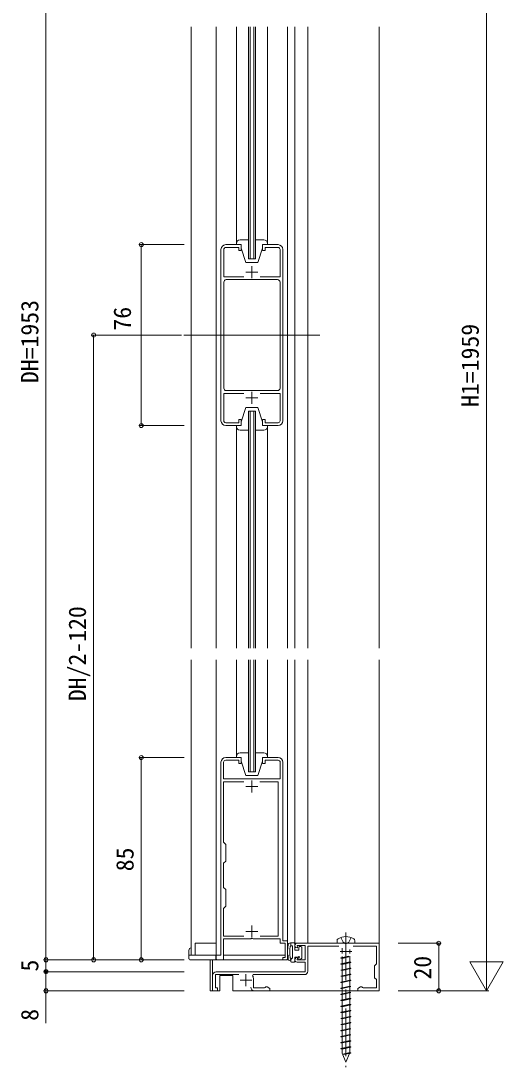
# Model space of a CAD drawing. Units: millimetres, scale not verified. Extents: x -1682 to -296, y -1188 to 1056.
# Drawn here: x -1268.8 to -1066.3, y -959.1 to -519.5 of the extents above; entities that cross this region are included whole.
import ezdxf
from ezdxf.enums import TextEntityAlignment as Align

# ---------------------------------------------------------------- set-up
doc = ezdxf.new("R2010")
doc.units = ezdxf.units.MM
doc.header["$LTSCALE"] = 4
doc.linetypes.add('CHAIN1', pattern=[8, 5, -1, 1, -1])
doc.linetypes.add('DASHED3', pattern=[4, 3, -1])
for name, color, linetype, lineweight in [('0-3_YKK_11', 7, 'Continuous', 9), ('0-4_YKK_12', 2, 'Continuous', 9), ('0-5_YKK_13', 4, 'Continuous', 9), ('0-6_YKK_D', 6, 'Continuous', 9)]:
    doc.layers.add(name, color=color, linetype=linetype, lineweight=lineweight)
doc.styles.add('ＭＳ ゴシック', font='')
doc.styles.get('ＭＳ ゴシック').set_extended_font_data('MS Gothic')

msp = doc.modelspace()

# ---------------------------------------------------------------- linework, layer by layer
at = {"layer": '0-3_YKK_11'}
for p, q in [((-1176.286, -613.543), (-1182.786, -613.543)), ((-1182.786, -614.743), (-1177.286, -614.743)), ((-1177.286, -614.743), (-1177.286, -616.043)), ((-1176.286, -616.043), (-1176.286, -613.543)), ((-1167.286, -613.543), (-1167.286, -616.043)), ((-1160.786, -613.543), (-1167.286, -613.543)), ((-1166.286, -614.743), (-1160.786, -614.743)), ((-1166.286, -616.043), (-1166.286, -614.743)), ((-1184.786, -615.543), (-1184.786, -687.543)), ((-1183.586, -627.043), (-1183.586, -615.543)), ((-1177.286, -616.043), (-1176.286, -616.043)), ((-1167.286, -616.043), (-1166.286, -616.043)), ((-1159.986, -615.543), (-1159.986, -627.043)), ((-1158.786, -687.543), (-1158.786, -615.543)), ((-1171.786, -622.643), (-1171.786, -627.643)), ((-1175.211, -627.043), (-1183.586, -627.043)), ((-1160.986, -628.243), (-1182.586, -628.243)), ((-1174.286, -625.143), (-1169.286, -625.143)), ((-1159.986, -627.043), (-1168.361, -627.043)), ((-1183.586, -629.243), (-1183.586, -673.843)), ((-1159.986, -673.843), (-1159.986, -629.243)), ((-1159.986, -673.843), (-1159.986, -629.243)), ((-1183.586, -676.043), (-1175.211, -676.043)), ((-1183.586, -687.543), (-1183.586, -676.043)), ((-1182.586, -674.843), (-1160.986, -674.843)), ((-1171.786, -675.443), (-1171.786, -680.443)), ((-1168.361, -676.043), (-1159.986, -676.043)), ((-1159.986, -676.043), (-1159.986, -687.543)), ((-1174.286, -677.943), (-1169.286, -677.943)), ((-1177.286, -688.343), (-1182.786, -688.343)), ((-1182.786, -689.543), (-1176.286, -689.543)), ((-1177.286, -687.043), (-1177.286, -688.343)), ((-1176.286, -687.043), (-1177.286, -687.043)), ((-1176.286, -689.543), (-1176.286, -687.043)), ((-1167.286, -687.043), (-1167.286, -689.543)), ((-1166.286, -687.043), (-1167.286, -687.043)), ((-1167.286, -689.543), (-1160.786, -689.543)), ((-1166.286, -688.343), (-1166.286, -687.043)), ((-1160.786, -688.343), (-1166.286, -688.343)), ((-1176.286, -829.042), (-1182.786, -829.042)), ((-1182.786, -830.142), (-1177.286, -830.142)), ((-1177.286, -830.142), (-1177.286, -831.542)), ((-1176.286, -831.542), (-1176.286, -829.042)), ((-1167.286, -829.042), (-1167.286, -831.542)), ((-1160.786, -829.042), (-1167.286, -829.042)), ((-1166.286, -830.142), (-1160.786, -830.142)), ((-1166.286, -831.542), (-1166.286, -830.142)), ((-1184.786, -831.042), (-1184.786, -912.042)), ((-1183.686, -838.042), (-1183.686, -831.042)), ((-1177.286, -831.542), (-1176.286, -831.542)), ((-1167.286, -831.542), (-1166.286, -831.542)), ((-1159.886, -831.042), (-1159.886, -838.042)), ((-1158.786, -906.042), (-1158.786, -831.042)), ((-1159.886, -838.042), (-1183.686, -838.042)), ((-1183.686, -839.242), (-1183.686, -864.642)), ((-1175.168, -839.242), (-1183.686, -839.242)), ((-1171.786, -843.742), (-1171.786, -838.742)), ((-1160.786, -839.242), (-1168.403, -839.242)), ((-1160.786, -904.042), (-1160.786, -839.242)), ((-1174.286, -841.242), (-1169.286, -841.242)), ((-1183.686, -864.642), (-1182.786, -865.542)), ((-1182.786, -865.542), (-1182.786, -872.542)), ((-1182.786, -872.542), (-1183.686, -873.442)), ((-1183.686, -873.442), (-1183.686, -883.642)), ((-1183.686, -883.642), (-1182.786, -884.542)), ((-1182.786, -884.542), (-1182.786, -891.542)), ((-1182.786, -891.542), (-1183.686, -892.442)), ((-1183.686, -892.442), (-1183.686, -904.042)), ((-1171.786, -904.642), (-1171.786, -899.642)), ((-1183.686, -904.042), (-1175.211, -904.042)), ((-1183.686, -905.242), (-1172.305, -905.242)), ((-1183.686, -914.042), (-1183.686, -905.242)), ((-1174.286, -902.142), (-1169.286, -902.142)), ((-1172.305, -905.242), (-1172.046, -905.092)), ((-1172.046, -905.092), (-1171.526, -905.092)), ((-1171.526, -905.092), (-1171.266, -905.242)), ((-1171.266, -905.242), (-1159.886, -905.242)), ((-1168.361, -904.042), (-1160.786, -904.042)), ((-1168.361, -904.042), (-1160.786, -904.042)), ((-1159.886, -905.242), (-1159.886, -907.042)), ((-1159.886, -907.042), (-1157.786, -907.042)), ((-1156.786, -906.042), (-1158.786, -906.042)), ((-1157.786, -907.042), (-1157.786, -913.042)), ((-1156.786, -914.042), (-1156.786, -906.042)), ((-1152.786, -907.042), (-1118.286, -907.042)), ((-1152.786, -908.042), (-1152.585, -908.791)), ((-1149.486, -908.042), (-1152.786, -908.042)), ((-1152.778, -909.042), (-1152.786, -909.042)), ((-1152.585, -908.791), (-1152.778, -909.042)), ((-1149.486, -914.042), (-1149.486, -908.042)), ((-1148.286, -908.242), (-1148.286, -918.742)), ((-1135.331, -908.242), (-1148.286, -908.242)), ((-1132.286, -908.042), (-1132.286, -913.042)), ((-1119.486, -908.242), (-1129.241, -908.242)), ((-1119.486, -915.742), (-1119.486, -908.242)), ((-1118.286, -907.042), (-1118.286, -927.042)), ((-1186.786, -912.042), (-1186.786, -914.042)), ((-1184.786, -912.042), (-1186.786, -912.042)), ((-1186.786, -914.042), (-1184.786, -914.042)), ((-1184.786, -914.042), (-1183.686, -914.042)), ((-1158.786, -913.042), (-1158.786, -914.042)), ((-1157.786, -913.042), (-1158.786, -913.042)), ((-1158.786, -914.042), (-1156.786, -914.042)), ((-1152.786, -913.042), (-1152.778, -913.042)), ((-1152.585, -913.294), (-1152.786, -914.042)), ((-1152.786, -914.042), (-1149.486, -914.042)), ((-1152.778, -913.042), (-1152.585, -913.294)), ((-1134.786, -910.542), (-1129.786, -910.542)), ((-1149.486, -915.042), (-1152.786, -915.042)), ((-1149.486, -919.042), (-1149.486, -915.042)), ((-1120.286, -916.542), (-1119.486, -915.742)), ((-1120.286, -921.542), (-1120.286, -916.542)), ((-1188.286, -927.042), (-1188.286, -920.542)), ((-1187.086, -920.242), (-1187.086, -925.842)), ((-1177.331, -920.242), (-1187.086, -920.242)), ((-1186.786, -919.042), (-1149.486, -919.042)), ((-1176.786, -922.542), (-1171.786, -922.542)), ((-1174.286, -920.042), (-1174.286, -925.042)), ((-1171.241, -920.242), (-1171.505, -920.685)), ((-1149.786, -920.242), (-1171.241, -920.242)), ((-1171.086, -922.345), (-1171.086, -925.842)), ((-1119.486, -922.342), (-1120.286, -921.542)), ((-1119.486, -925.842), (-1119.486, -922.342)), ((-1186.286, -927.042), (-1188.286, -927.042)), ((-1187.086, -925.842), (-1186.286, -925.842)), ((-1186.286, -925.842), (-1186.286, -927.042)), ((-1171.086, -925.842), (-1166.567, -925.842)), ((-1164.286, -927.042), (-1170.786, -927.042)), ((-1166.567, -925.842), (-1166.276, -925.617)), ((-1166.276, -925.617), (-1165.986, -925.392)), ((-1165.986, -925.392), (-1165.412, -925.392)), ((-1165.412, -925.392), (-1164.286, -926.042)), ((-1164.286, -926.042), (-1164.286, -927.042)), ((-1127.286, -926.042), (-1126.16, -925.392)), ((-1127.286, -927.042), (-1127.286, -926.042)), ((-1118.286, -927.042), (-1127.286, -927.042)), ((-1126.16, -925.392), (-1125.586, -925.392)), ((-1125.586, -925.392), (-1125.295, -925.617)), ((-1125.295, -925.617), (-1125.005, -925.842)), ((-1125.005, -925.842), (-1119.486, -925.842))]:
    msp.add_line(p, q, dxfattribs=at)
for centre, radius, start, end in [((-1182.786, -615.543), 2, 90.00002, 180), ((-1182.786, -615.543), 0.8, 89.99936, 179.99934), ((-1160.786, -615.543), 2, 0, 89.99998), ((-1160.786, -615.543), 0.8, 0, 89.99998), ((-1182.586, -629.243), 1, 89.9996, 179.99959), ((-1160.986, -629.243), 1, 359.99954, 89.99953), ((-1182.586, -673.843), 1, 180.00092, 270.0009), ((-1160.986, -673.843), 1, 270, 359.99998), ((-1182.786, -687.543), 2, 180, 269.99998), ((-1182.786, -687.543), 0.8, 180.00058, 270.00055), ((-1160.786, -687.543), 2, 270, 359.99998), ((-1160.786, -687.543), 0.8, 270, 359.99998), ((-1182.786, -831.042), 2, 90, 179.99998), ((-1182.786, -831.042), 0.9, 89.99915, 179.99913), ((-1160.786, -831.042), 2, 0, 89.99998), ((-1160.786, -831.042), 0.9, 359.99768, 89.99767), ((-1152.786, -908.042), 1, 89.99997, 270), ((-1152.786, -914.042), 1, 89.99997, 270), ((-1186.786, -920.542), 1.5, 89.99997, 180.00002), ((-1174.586, -922.345), 3.5, 0, 28.32399), ((-1149.786, -918.742), 1.5, 270, 0), ((-1170.786, -925.542), 1.5, 180.00002, 270)]:
    msp.add_arc(centre, radius, start, end, dxfattribs=at)
at = {"layer": '0-4_YKK_12'}
for p, q in [((-1197.286, -783.042), (-1197.286, -522.043)), ((-1186.786, -783.042), (-1186.786, -522.043)), ((-1173.286, -619.543), (-1173.286, -522.043)), ((-1172.586, -619.543), (-1172.586, -522.043)), ((-1170.986, -619.543), (-1170.986, -522.043)), ((-1170.286, -619.543), (-1170.286, -522.043)), ((-1156.786, -522.043), (-1156.786, -783.042)), ((-1153.786, -783.042), (-1153.786, -522.043)), ((-1148.286, -783.042), (-1148.286, -522.043)), ((-1118.286, -783.042), (-1118.286, -522.043)), ((-1173.286, -619.543), (-1170.286, -619.543)), ((-1200.38, -651.543), (-1143.192, -651.543)), ((-1173.286, -783.042), (-1173.286, -683.543)), ((-1173.286, -683.543), (-1170.286, -683.543)), ((-1172.586, -783.042), (-1172.586, -683.543)), ((-1170.986, -783.042), (-1170.986, -683.543)), ((-1170.286, -783.042), (-1170.286, -683.543)), ((-1197.286, -912.042), (-1197.286, -788.042)), ((-1186.786, -912.042), (-1186.786, -788.042)), ((-1173.286, -835.042), (-1173.286, -788.042)), ((-1172.586, -835.042), (-1172.586, -788.042)), ((-1170.986, -835.042), (-1170.986, -788.042)), ((-1170.286, -835.042), (-1170.286, -788.042)), ((-1156.786, -788.042), (-1156.786, -912.042)), ((-1153.786, -907.042), (-1153.786, -788.042)), ((-1148.286, -907.042), (-1148.286, -788.042)), ((-1118.286, -927.042), (-1118.286, -788.042)), ((-1170.286, -835.042), (-1173.286, -835.042)), ((-1153.786, -907.042), (-1148.286, -907.042)), ((-1185.086, -912.042), (-1197.286, -912.042)), ((-1189.286, -914.042), (-1189.286, -927.042)), ((-1188.286, -914.042), (-1188.286, -927.042)), ((-1157.786, -912.042), (-1183.686, -912.042)), ((-1156.786, -912.042), (-1156.786, -912.042)), ((-1185.286, -920.642), (-1179.786, -920.642)), ((-1185.286, -920.642), (-1185.286, -927.042)), ((-1179.786, -920.642), (-1179.786, -927.042)), ((-1185.286, -927.042), (-1189.286, -927.042)), ((-1118.286, -927.042), (-1179.786, -927.042))]:
    msp.add_line(p, q, dxfattribs=at)
at = {"layer": '0-5_YKK_13'}
for p, q in [((-1178.285, -522.043), (-1178.285, -613.543)), ((-1165.285, -522.043), (-1165.285, -613.543)), ((-1178.286, -613.543), (-1178.286, -613.043)), ((-1176.286, -613.543), (-1178.286, -613.543)), ((-1176.786, -611.543), (-1173.285, -611.543)), ((-1176.286, -615.043), (-1176.286, -613.543)), ((-1176.286, -615.043), (-1174.286, -621.043)), ((-1170.286, -611.543), (-1166.786, -611.543)), ((-1167.286, -615.043), (-1169.286, -621.043)), ((-1165.286, -613.543), (-1167.286, -613.543)), ((-1167.286, -613.543), (-1167.286, -615.043)), ((-1165.286, -613.043), (-1165.286, -613.543)), ((-1169.286, -621.043), (-1174.286, -621.043)), ((-1176.286, -688.03), (-1174.286, -682.03)), ((-1174.286, -682.03), (-1169.286, -682.03)), ((-1167.286, -688.03), (-1169.286, -682.03)), ((-1178.286, -689.53), (-1176.286, -689.53)), ((-1178.286, -690.03), (-1178.286, -689.53)), ((-1178.285, -689.543), (-1178.285, -783.042)), ((-1176.286, -689.53), (-1176.286, -688.03)), ((-1167.286, -688.03), (-1167.286, -689.53)), ((-1167.286, -689.53), (-1165.286, -689.53)), ((-1165.286, -689.53), (-1165.286, -690.03)), ((-1165.285, -689.543), (-1165.285, -783.042)), ((-1173.286, -691.53), (-1176.786, -691.53)), ((-1166.786, -691.53), (-1170.286, -691.53)), ((-1178.285, -788.042), (-1178.285, -829.042)), ((-1165.285, -788.042), (-1165.285, -829.042)), ((-1178.286, -829.042), (-1178.286, -828.542)), ((-1176.286, -829.042), (-1178.286, -829.042)), ((-1176.786, -827.042), (-1173.285, -827.042)), ((-1176.286, -830.542), (-1176.286, -829.042)), ((-1176.286, -830.542), (-1174.286, -836.542)), ((-1170.286, -827.042), (-1166.786, -827.042)), ((-1167.286, -830.542), (-1169.286, -836.542)), ((-1165.286, -829.042), (-1167.286, -829.042)), ((-1167.286, -829.042), (-1167.286, -830.542)), ((-1165.286, -828.542), (-1165.286, -829.042)), ((-1169.286, -836.542), (-1174.286, -836.542)), ((-1197.286, -912.042), (-1197.286, -909.042)), ((-1195.586, -912.042), (-1195.586, -907.042)), ((-1195.586, -907.042), (-1186.786, -907.042)), ((-1154.086, -906.942), (-1155.62, -906.942)), ((-1155.486, -906.942), (-1155.486, -908.142)), ((-1154.786, -908.142), (-1155.4, -908.142)), ((-1154.786, -908.142), (-1154.786, -913.118)), ((-1153.786, -909.942), (-1153.786, -907.242)), ((-1152.086, -908.742), (-1152.086, -909.942)), ((-1151.786, -908.442), (-1151.186, -908.442)), ((-1150.886, -908.742), (-1150.886, -913.267)), ((-1136.036, -906.015), (-1136.036, -907.042)), ((-1136.036, -907.042), (-1128.536, -907.042)), ((-1133.886, -909.189), (-1133.886, -911.367)), ((-1130.686, -909.718), (-1130.686, -911.367)), ((-1128.536, -907.042), (-1128.536, -906.015)), ((-1198.286, -913.242), (-1198.286, -910.042)), ((-1186.786, -912.042), (-1198.286, -912.042)), ((-1157.386, -914.042), (-1197.486, -914.042)), ((-1186.986, -912.042), (-1186.986, -913.242)), ((-1185.986, -914.042), (-1186.186, -914.042)), ((-1156.786, -912.042), (-1156.586, -912.042)), ((-1156.586, -913.242), (-1156.586, -912.042)), ((-1155.486, -914.067), (-1155.486, -914.642)), ((-1155.398, -913.854), (-1154.874, -913.33)), ((-1153.786, -909.942), (-1152.086, -909.942)), ((-1153.786, -914.642), (-1153.786, -912.942)), ((-1153.786, -912.942), (-1152.336, -912.942)), ((-1152.086, -913.192), (-1152.086, -913.742)), ((-1151.574, -913.954), (-1150.886, -913.267)), ((-1131.06, -912.477), (-1134.386, -913.222)), ((-1130.9, -912.607), (-1134.386, -913.222)), ((-1130.523, -912.642), (-1134.386, -913.323)), ((-1134.386, -913.222), (-1134.386, -913.323)), ((-1133.886, -913.412), (-1134.386, -913.323)), ((-1133.886, -913.412), (-1130.451, -912.642)), ((-1133.886, -912.642), (-1133.886, -913.11)), ((-1133.886, -913.412), (-1133.886, -915.65)), ((-1130.686, -912.695), (-1130.686, -914.933)), ((-1154.086, -914.942), (-1155.186, -914.942)), ((-1130.686, -914.933), (-1134.386, -915.762)), ((-1134.386, -915.762), (-1134.386, -915.863)), ((-1133.886, -915.952), (-1134.386, -915.863)), ((-1130.686, -917.473), (-1134.386, -918.302)), ((-1134.386, -918.302), (-1134.386, -918.403)), ((-1133.886, -918.492), (-1134.386, -918.403)), ((-1133.886, -915.952), (-1130.186, -915.123)), ((-1133.886, -915.952), (-1133.886, -918.19)), ((-1133.886, -918.492), (-1130.186, -917.663)), ((-1133.886, -918.492), (-1133.886, -920.73)), ((-1130.686, -915.235), (-1130.686, -917.473)), ((-1130.686, -917.775), (-1130.686, -920.013)), ((-1130.686, -920.013), (-1134.386, -920.842)), ((-1134.386, -920.842), (-1134.386, -920.943)), ((-1133.886, -921.032), (-1134.386, -920.943)), ((-1130.686, -922.553), (-1134.386, -923.382)), ((-1133.886, -921.032), (-1130.186, -920.203)), ((-1133.886, -921.032), (-1133.886, -923.27)), ((-1133.886, -923.572), (-1130.186, -922.743)), ((-1130.686, -920.315), (-1130.686, -922.553)), ((-1130.686, -922.855), (-1130.686, -925.093)), ((-1134.386, -923.382), (-1134.386, -923.483)), ((-1133.886, -923.572), (-1134.386, -923.483)), ((-1130.686, -925.093), (-1134.386, -925.922)), ((-1134.386, -925.922), (-1134.386, -926.023)), ((-1133.886, -926.112), (-1134.386, -926.023)), ((-1133.886, -923.572), (-1133.886, -925.81)), ((-1133.886, -926.112), (-1130.186, -925.283)), ((-1133.886, -926.112), (-1133.886, -928.35)), ((-1130.686, -925.395), (-1130.686, -927.633)), ((-1130.686, -927.633), (-1134.386, -928.462)), ((-1134.386, -928.462), (-1134.386, -928.563)), ((-1133.886, -928.652), (-1134.386, -928.563)), ((-1130.686, -930.173), (-1134.386, -931.002)), ((-1134.386, -931.002), (-1134.386, -931.103)), ((-1133.886, -931.192), (-1134.386, -931.103)), ((-1133.886, -928.652), (-1130.186, -927.823)), ((-1133.886, -928.652), (-1133.886, -930.89)), ((-1133.886, -931.192), (-1130.186, -930.363)), ((-1133.886, -931.192), (-1133.886, -933.43)), ((-1130.686, -927.935), (-1130.686, -930.173)), ((-1130.686, -930.475), (-1130.686, -932.713)), ((-1130.686, -932.713), (-1134.386, -933.542)), ((-1134.386, -933.542), (-1134.386, -933.643)), ((-1133.886, -933.732), (-1134.386, -933.643)), ((-1130.686, -935.253), (-1134.386, -936.082)), ((-1134.386, -936.082), (-1134.386, -936.183)), ((-1133.886, -936.272), (-1134.386, -936.183)), ((-1133.886, -933.732), (-1130.186, -932.903)), ((-1133.886, -933.732), (-1133.886, -935.97)), ((-1133.886, -936.272), (-1130.186, -935.443)), ((-1130.686, -933.015), (-1130.686, -935.253)), ((-1130.686, -935.555), (-1130.686, -937.793)), ((-1130.686, -937.793), (-1134.386, -938.622)), ((-1134.386, -938.622), (-1134.386, -938.723)), ((-1133.886, -938.812), (-1134.386, -938.723)), ((-1130.686, -940.333), (-1134.386, -941.162)), ((-1133.886, -936.272), (-1133.886, -938.51)), ((-1133.886, -938.812), (-1130.186, -937.983)), ((-1133.886, -938.812), (-1133.886, -941.05)), ((-1133.886, -941.352), (-1130.186, -940.523)), ((-1130.686, -938.095), (-1130.686, -940.333)), ((-1134.386, -941.162), (-1134.386, -941.263)), ((-1133.886, -941.352), (-1134.386, -941.263)), ((-1130.686, -942.873), (-1134.386, -943.702)), ((-1134.386, -943.702), (-1134.386, -943.803)), ((-1133.886, -943.892), (-1134.386, -943.803)), ((-1133.886, -941.352), (-1133.886, -943.59)), ((-1133.886, -943.892), (-1130.186, -943.063)), ((-1133.886, -943.892), (-1133.886, -946.13)), ((-1130.686, -940.635), (-1130.686, -942.873)), ((-1130.686, -943.175), (-1130.686, -945.413)), ((-1130.686, -945.413), (-1134.386, -946.242)), ((-1134.386, -946.242), (-1134.386, -946.343)), ((-1133.886, -946.432), (-1134.386, -946.343)), ((-1130.686, -947.953), (-1134.386, -948.782)), ((-1134.386, -948.782), (-1134.386, -948.883)), ((-1133.886, -948.972), (-1134.386, -948.883)), ((-1133.886, -946.432), (-1130.186, -945.603)), ((-1133.886, -946.432), (-1133.886, -948.67)), ((-1133.886, -948.972), (-1130.186, -948.143)), ((-1133.886, -948.972), (-1133.886, -951.21)), ((-1130.686, -945.715), (-1130.686, -947.953)), ((-1130.686, -948.255), (-1130.686, -950.493)), ((-1130.686, -950.493), (-1134.386, -951.322)), ((-1134.386, -951.322), (-1134.386, -951.423)), ((-1133.886, -951.512), (-1134.386, -951.423)), ((-1133.886, -951.512), (-1130.186, -950.683)), ((-1133.886, -951.512), (-1133.886, -953.18)), ((-1133.886, -953.18), (-1132.286, -957.042)), ((-1130.686, -953.033), (-1133.656, -953.733)), ((-1130.757, -953.351), (-1133.617, -953.828)), ((-1130.757, -953.351), (-1132.286, -957.042)), ((-1130.757, -953.351), (-1130.186, -953.223)), ((-1130.686, -950.795), (-1130.686, -953.033))]:
    msp.add_line(p, q, dxfattribs=at)
at = {"layer": '0-5_YKK_13', "linetype": 'CHAIN1'}
msp.add_line((-1132.286, -902.538), (-1132.286, -959.088), dxfattribs=at)
at = {"layer": '0-5_YKK_13', "linetype": 'DASHED3'}
for p, q in [((-1130.148, -904.618), (-1131.136, -906.644)), ((-1131.136, -906.644), (-1132.286, -907.255))]:
    msp.add_line(p, q, dxfattribs=at)
msp.add_lwpolyline([(-1134.424, -904.618), (-1133.436, -906.644), (-1132.286, -907.255)], dxfattribs=at)
at = {"layer": '0-5_YKK_13'}
for points in [[(-1130.686, -914.933), (-1130.186, -915.021), (-1134.386, -915.762)], [(-1130.186, -915.021), (-1130.186, -915.123), (-1134.386, -915.863)], [(-1130.686, -917.473), (-1130.186, -917.561), (-1134.386, -918.302)], [(-1130.186, -917.561), (-1130.186, -917.663), (-1134.386, -918.403)], [(-1130.686, -920.013), (-1130.186, -920.101), (-1134.386, -920.842)], [(-1130.186, -920.101), (-1130.186, -920.203), (-1134.386, -920.943)], [(-1130.686, -922.553), (-1130.186, -922.641), (-1134.386, -923.382)], [(-1130.186, -922.641), (-1130.186, -922.743), (-1134.386, -923.483)], [(-1130.686, -925.093), (-1130.186, -925.181), (-1134.386, -925.922)], [(-1130.186, -925.181), (-1130.186, -925.283), (-1134.386, -926.023)], [(-1130.686, -927.633), (-1130.186, -927.721), (-1134.386, -928.462)], [(-1130.186, -927.721), (-1130.186, -927.823), (-1134.386, -928.563)], [(-1130.686, -930.173), (-1130.186, -930.261), (-1134.386, -931.002)], [(-1130.186, -930.261), (-1130.186, -930.363), (-1134.386, -931.103)], [(-1130.686, -932.713), (-1130.186, -932.801), (-1134.386, -933.542)], [(-1130.186, -932.801), (-1130.186, -932.903), (-1134.386, -933.643)], [(-1130.686, -935.253), (-1130.186, -935.341), (-1134.386, -936.082)], [(-1130.186, -935.341), (-1130.186, -935.443), (-1134.386, -936.183)], [(-1130.686, -937.793), (-1130.186, -937.881), (-1134.386, -938.622)], [(-1130.186, -937.881), (-1130.186, -937.983), (-1134.386, -938.723)], [(-1130.686, -940.333), (-1130.186, -940.421), (-1134.386, -941.162)], [(-1130.186, -940.421), (-1130.186, -940.523), (-1134.386, -941.263)], [(-1130.686, -942.873), (-1130.186, -942.961), (-1134.386, -943.702)], [(-1130.186, -942.961), (-1130.186, -943.063), (-1134.386, -943.803)], [(-1130.686, -945.413), (-1130.186, -945.501), (-1134.386, -946.242)], [(-1130.186, -945.501), (-1130.186, -945.603), (-1134.386, -946.343)], [(-1130.686, -947.953), (-1130.186, -948.041), (-1134.386, -948.782)], [(-1130.186, -948.041), (-1130.186, -948.143), (-1134.386, -948.883)], [(-1130.686, -950.493), (-1130.186, -950.581), (-1134.386, -951.322)], [(-1130.186, -950.581), (-1130.186, -950.683), (-1134.386, -951.423)], [(-1130.686, -953.033), (-1130.186, -953.121), (-1133.656, -953.733)], [(-1130.186, -953.121), (-1130.186, -953.223), (-1133.617, -953.828)]]:
    msp.add_lwpolyline(points, dxfattribs=at)
for centre, radius, start, end in [((-1176.786, -613.043), 1.5, 90, 180.00058), ((-1166.786, -613.043), 1.5, 0, 90), ((-1176.786, -690.03), 1.5, 180, 270), ((-1166.786, -690.03), 1.5, 270, 0.00058), ((-1176.786, -828.542), 1.5, 90, 180.00058), ((-1166.786, -828.542), 1.5, 0, 90), ((-1135.036, -906.015), 1, 121.40288, 180), ((-1132.286, -910.52), 6.278, 58.59711, 121.40288), ((-1129.536, -906.015), 1, 0, 58.59711), ((-1197.286, -910.042), 1, 90, 180), ((-1130.88, -910.818), 25.906, 173.36917, 186.64145), ((-1155.62, -907.942), 1, 90, 173.36917), ((-1132.742, -911.017), 23.103, 173.51743, 184.99895), ((-1155.4, -908.442), 0.3, 90, 173.51743), ((-1154.086, -907.242), 0.3, 0, 90), ((-1151.786, -908.742), 0.3, 90, 180), ((-1151.186, -908.742), 0.3, 0, 90), ((-1197.486, -913.242), 0.8, 180, 270), ((-1186.186, -913.242), 0.8, 180, 270), ((-1157.386, -913.242), 0.8, 270, 0), ((-1156.029, -913.674), 0.6, 193.5, 51.05984), ((-1155.463, -912.974), 0.3, 190.69225, 231.05984), ((-1155.186, -914.067), 0.3, 135, 180), ((-1155.086, -913.118), 0.3, 314.99998, 0), ((-1152.086, -912.942), 0.25, 270, 180), ((-1151.786, -913.742), 0.3, 180, 314.99998), ((-1155.186, -914.642), 0.3, 180, 270), ((-1154.086, -914.642), 0.3, 270, 0)]:
    msp.add_arc(centre, radius, start, end, dxfattribs=at)
at = {"layer": '0-6_YKK_D'}
for p, q in [((-1258.286, -390.042), (-1258.286, -914.042)), ((-1073.286, -913.042), (-1073.286, -411.042)), ((-1200.286, -613.543), (-1219.286, -613.543)), ((-1218.286, -689.543), (-1218.286, -613.543)), ((-1201.38, -651.543), (-1239.286, -651.543)), ((-1238.286, -651.543), (-1238.286, -914.042)), ((-1200.286, -689.543), (-1219.286, -689.543)), ((-1200.286, -829.042), (-1219.286, -829.042)), ((-1218.286, -914.042), (-1218.286, -829.042)), ((-1073.286, -927.042), (-1073.286, -902.794)), ((-1110.286, -907.042), (-1092.286, -907.042)), ((-1093.286, -927.042), (-1093.286, -907.042)), ((-1200.286, -914.042), (-1259.286, -914.042)), ((-1200.286, -914.042), (-1259.286, -914.042)), ((-1258.286, -914.042), (-1258.286, -910.642)), ((-1258.286, -914.042), (-1258.286, -919.042)), ((-1200.286, -914.042), (-1239.286, -914.042)), ((-1200.286, -914.042), (-1219.286, -914.042)), ((-1066.286, -914.918), (-1080.286, -914.918)), ((-1073.286, -927.042), (-1080.286, -914.918)), ((-1073.286, -927.042), (-1066.286, -914.918)), ((-1200.286, -919.042), (-1259.286, -919.042)), ((-1200.286, -919.042), (-1259.286, -919.042)), ((-1258.286, -919.042), (-1258.286, -922.442)), ((-1258.286, -919.042), (-1258.286, -927.042)), ((-1258.286, -922.442), (-1258.286, -925.842)), ((-1200.286, -927.042), (-1259.286, -927.042)), ((-1258.286, -927.042), (-1258.286, -940.642)), ((-1110.286, -927.042), (-1072.286, -927.042)), ((-1110.286, -927.042), (-1092.286, -927.042))]:
    msp.add_line(p, q, dxfattribs=at)
for centre in [(-1218.286, -613.543), (-1238.286, -651.543), (-1218.286, -689.543), (-1218.286, -829.042), (-1093.286, -907.042), (-1258.286, -914.042), (-1258.286, -914.042), (-1238.286, -914.042), (-1218.286, -914.042), (-1258.286, -919.042), (-1258.286, -927.042), (-1093.286, -927.042)]:
    msp.add_circle(centre, 0.85, dxfattribs=at)
for start, end in [(90, 270), (270, 90)]:
    msp.add_arc((-1258.286, -919.042), 0.425, start, end, dxfattribs=at)

# ---------------------------------------------------------------- texts
at = {"layer": '0-6_YKK_D', "color": 4, "style": 'ＭＳ ゴシック'}
for s, p in [('DH=1953', (-1259.286, -671.722)), ('76', (-1220.39, -649.647)), ('H1=1959', (-1074.286, -681.722)), ('DH/2-120', (-1239.286, -805.352)), ('85', (-1219.286, -876.822)), ('20', (-1094.286, -922.322)), ('5', (-1259.286, -918.942)), ('8', (-1259.286, -939.642))]:
    msp.add_text(s, height=7.331, rotation=90, dxfattribs=at).set_placement(p, align=Align.BOTTOM_LEFT)

doc.saveas('drawing.dxf')
